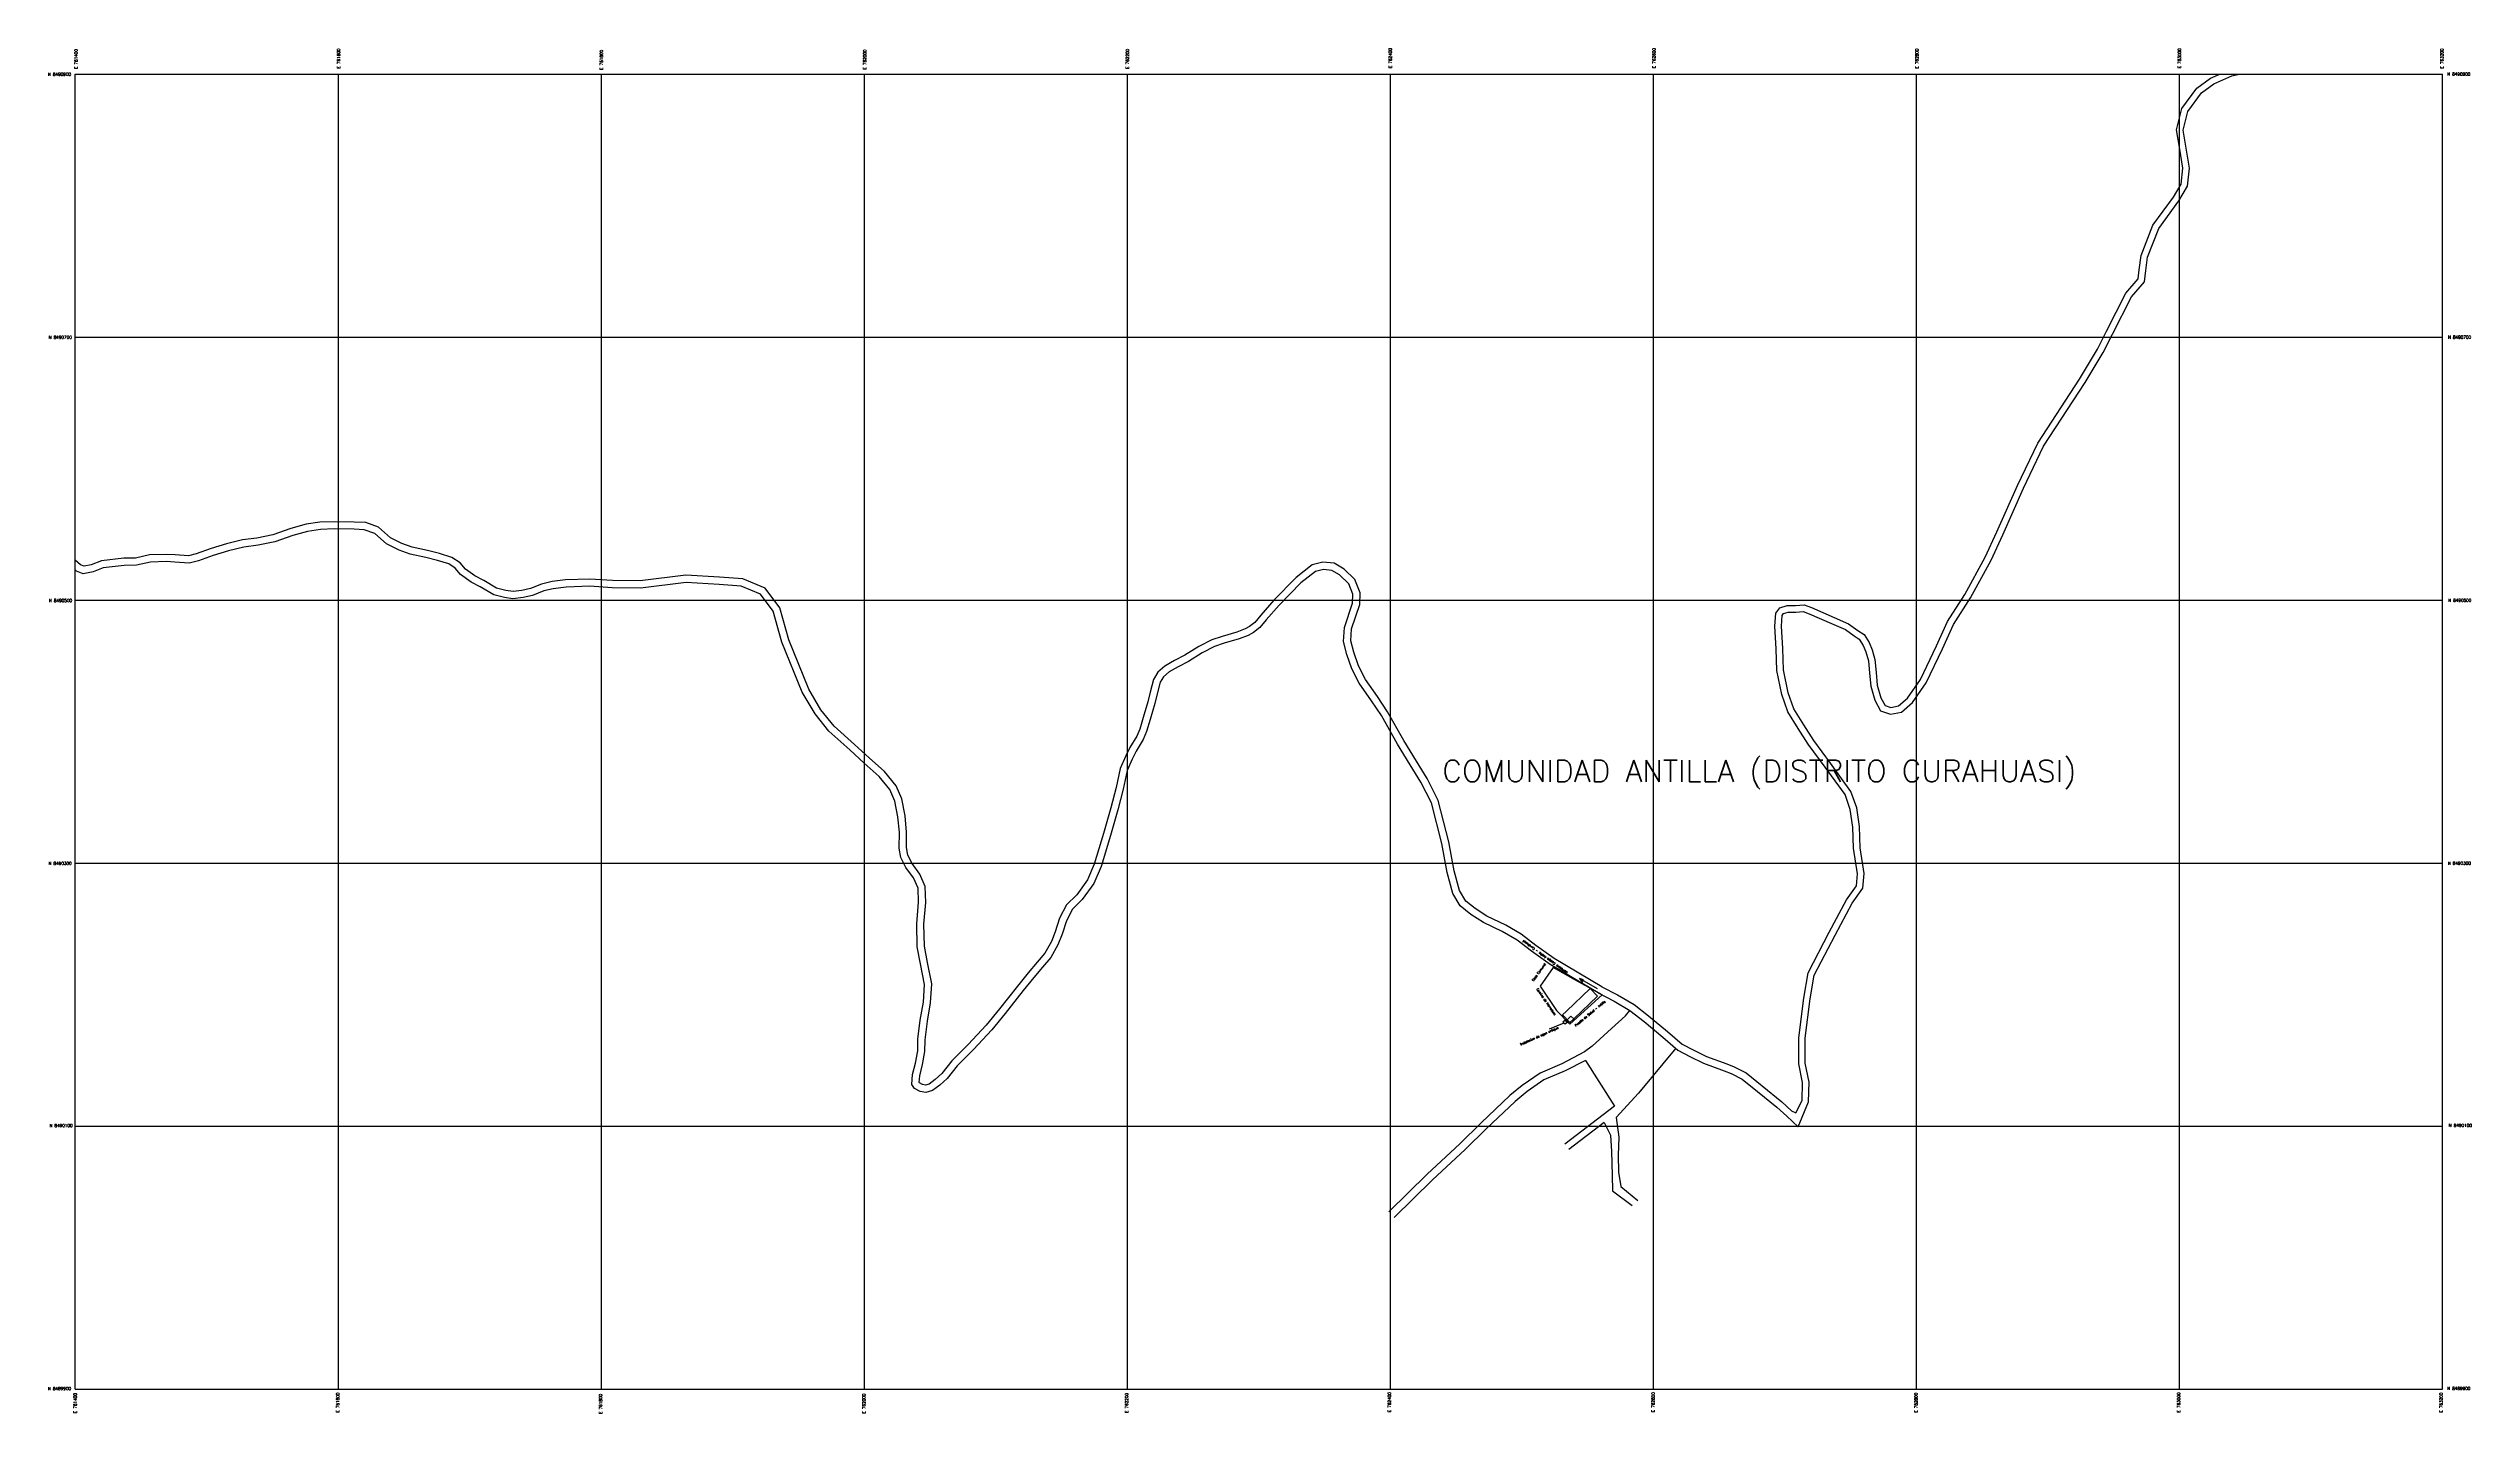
# Model space of a CAD drawing. Header units: metres. Extents: x 716876 to 771322, y 8457381 to 8503619.
# Drawn here: x 761380 to 763222, y 8489881 to 8490919 of the extents above; entities that cross this region are included whole.
import ezdxf

# ---------------------------------------------------------------- set-up
doc = ezdxf.new("R2010")
doc.units = ezdxf.units.M
doc.linetypes.add('CENTER', pattern=[2, 1.25, -0.25, 0.25, -0.25])
for name, color, linetype in [('C-HYDR-CTCH-FPTH', 4, 'Continuous'), ('C-HYDR-CTCH-TEXT', 7, 'Continuous'), ('C-PROP-LINE', 230, 'Continuous'), ('C-RAIL-CANT-VIEW-LEFT', 5, 'Continuous'), ('Dibujo & Figuras', 7, 'Continuous'), ('V-ROAD-CNTR', 1, 'CENTER')]:
    doc.layers.add(name, color=color, linetype=linetype)
doc.styles.get("Standard").update_dxf_attribs({"font": 'simplex.shx'})

msp = doc.modelspace()

# ---------------------------------------------------------------- linework, layer by layer
at = {"layer": 'C-HYDR-CTCH-FPTH', "flags": 128}
for points in [[(762704.99017, 8490111.65803), (762708.20991, 8490110.13687), (762712.9973, 8490119.60347), (762713.39184, 8490133.12798), (762710.403, 8490147.36252), (762710.42256, 8490167.12449), (762714.20619, 8490197.4299), (762717.48939, 8490216.55272), (762733.60861, 8490247.49027), (762746.77573, 8490272.20139), (762754.23567, 8490282.77427), (762755.10966, 8490291.86884), (762752.04258, 8490311.28881), (762751.60654, 8490327.30102), (762749.62431, 8490340.83654), (762745.61931, 8490352.19034), (762730.65412, 8490373.08742), (762717.71504, 8490390.36289), (762709.96314, 8490402.43893), (762702.11678, 8490415.08202), (762697.45772, 8490428.18785), (762693.85632, 8490446.51274), (762693.24042, 8490462.95945), (762692.34592, 8490480.2994), (762692.92651, 8490490.14284), (762695.98786, 8490494.07121), (762701.55193, 8490495.80162), (762707.96708, 8490495.80162), (762714.46334, 8490496.28998), (762720.1543, 8490494.33972), (762737.37746, 8490486.89607), (762748.39204, 8490481.90126), (762755.29428, 8490477.00978), (762760.11936, 8490473.83709), (762763.97361, 8490467.75703), (762766.19675, 8490462.28507), (762768.41322, 8490454.84923), (762769.20277, 8490444.85622), (762770.08105, 8490435.36639), (762772.82897, 8490425.7368), (762776.11455, 8490419.95348), (762780.51981, 8490418.37685), (762786.20314, 8490419.51257), (762793.17742, 8490425.49352), (762803.08663, 8490439.64997), (762815.24618, 8490465.13418), (762823.58345, 8490483.85333), (762836.80924, 8490504.20638), (762852.2162, 8490532.62621), (762860.94848, 8490551.78187), (762876.70275, 8490587.23646), (762892.26667, 8490619.40164), (762923.9708, 8490668.05037), (762937.51289, 8490690.81342), (762944.49814, 8490704.37298), (762959.27156, 8490733.43695), (762968.48234, 8490744.2393), (762969.39545, 8490751.2028), (762970.83047, 8490762.10106), (762979.69443, 8490785.08216), (762995.34231, 8490806.39433), (763001.21074, 8490816.268), (763002.60378, 8490828.3995), (763000.17263, 8490842.82206), (762997.65752, 8490857.4903), (763001.67159, 8490873.76381), (763013.03586, 8490889.31609), (763023.48607, 8490896.84143), (763030.65364, 8490900.00004)], [(762701.25825, 8490107.61788), (762709.8854, 8490099.60461), (762717.96753, 8490118.50988), (762718.407, 8490133.57501), (762715.40351, 8490147.87934), (762715.42225, 8490166.8111), (762719.15348, 8490196.69676), (762722.28496, 8490214.93591), (762738.03215, 8490245.15943), (762751.04139, 8490269.57425), (762759.08584, 8490280.97557), (762760.14742, 8490292.02212), (762757.03191, 8490311.74879), (762756.59663, 8490327.73283), (762754.50115, 8490342.0417), (762750.09816, 8490354.52376), (762734.68811, 8490376.04205), (762721.8252, 8490393.21581), (762714.1914, 8490405.10786), (762706.64816, 8490417.26253), (762702.29262, 8490429.51455), (762698.83813, 8490447.09194), (762698.2356, 8490463.18181), (762697.35352, 8490480.28094), (762697.82627, 8490488.29603), (762698.96871, 8490489.76202), (762702.31148, 8490490.80162), (762708.15476, 8490490.80162), (762713.81399, 8490491.22706), (762718.34929, 8490489.67283), (762735.35301, 8490482.32402), (762745.89136, 8490477.54518), (762752.47439, 8490472.87991), (762756.47278, 8490470.25081), (762759.51029, 8490465.45915), (762761.47386, 8490460.62609), (762763.47042, 8490453.92797), (762764.22095, 8490444.42889), (762765.14523, 8490434.44203), (762768.18542, 8490423.78825), (762772.68336, 8490415.87091), (762780.14019, 8490413.20213), (762788.46533, 8490414.86577), (762796.91157, 8490422.10904), (762807.42067, 8490437.12249), (762819.787, 8490463.0401), (762827.99064, 8490481.45922), (762841.11013, 8490501.64866), (762856.69414, 8490530.39509), (762865.50799, 8490549.72967), (762881.23895, 8490585.13183), (762896.62909, 8490616.93786), (762928.21559, 8490665.4061), (762941.88793, 8490688.38808), (762948.94923, 8490702.09525), (762963.46046, 8490730.64343), (762973.24744, 8490742.12155), (762974.35301, 8490750.55272), (762975.7099, 8490760.85762), (762984.11944, 8490782.6606), (762999.51636, 8490803.63095), (763006.05595, 8490814.63385), (763007.6519, 8490828.53247), (763005.10191, 8490843.66011), (763002.76202, 8490857.30641), (763006.29008, 8490871.60957), (763016.60343, 8490885.72365), (763025.9823, 8490892.4775), (763039.81111, 8490898.57158), (763045.61858, 8490900.00004)], [(762560.74195, 8490206.01093), (762524.4032, 8490227.57742), (762510.55103, 8490237.36872), (762499.39898, 8490245.97199), (762487.62176, 8490252.9207), (762473.37706, 8490259.77543), (762464.30444, 8490265.45354), (762457.27355, 8490271.12298), (762452.46577, 8490279.18711), (762448.40611, 8490294.02441), (762444.34393, 8490316.16401), (762436.31177, 8490347.66555), (762427.99203, 8490364.23715), (762419.77352, 8490377.61658), (762410.08544, 8490393.14766), (762397.83706, 8490415.02627), (762390.07137, 8490426.63136), (762380.93453, 8490439.70107), (762375.62018, 8490449.96927), (762372.12441, 8490460.32762), (762369.85268, 8490469.07171), (762370.41897, 8490478.0354), (762376.66031, 8490496.73369), (762376.96666, 8490505.53906), (762373.00406, 8490515.62624), (762364.71567, 8490523.53364), (762357.27819, 8490527.99758), (762348.6358, 8490528.77204), (762340.52259, 8490526.81582), (762328.29399, 8490517.28302), (762311.26242, 8490500.00827), (762301.3332, 8490488.63024), (762296.79655, 8490483.06156), (762292.88624, 8490479.99313), (762289.3955, 8490478.09787), (762283.12537, 8490475.70262), (762271.98305, 8490472.37511), (762264.1989, 8490469.78936), (762254.17277, 8490464.76843), (762243.65037, 8490458.1), (762235.80896, 8490454.19253), (762228.49762, 8490449.84995), (762223.09454, 8490445.16709), (762219.80483, 8490439.67804), (762217.32301, 8490430.06598), (762215.55958, 8490422.72468), (762211.88646, 8490410.8157), (762209.38353, 8490401.8422), (762207.04209, 8490396.42231), (762201.84644, 8490387.81825), (762198.68742, 8490381.51772), (762194.47335, 8490372.06006), (762191.43221, 8490357.62084), (762187.39891, 8490341.95052), (762181.76207, 8490322.48098), (762174.76316, 8490299.20766), (762169.69533, 8490287.26118), (762161.49291, 8490275.93911), (762153.63578, 8490268.28691), (762148.44885, 8490258.23575), (762145.15751, 8490247.82109), (762142.17643, 8490240.32043), (762137.21739, 8490231.44196), (762131.35655, 8490224.58627), (762124.50242, 8490216.64642), (762116.51209, 8490206.50284), (762102.7518, 8490189.15989), (762092.6904, 8490176.75896), (762078.95963, 8490162.06018), (762066.52176, 8490149.62881), (762058.93876, 8490139.9793), (762053.81022, 8490135.40398), (762049.27688, 8490132.0007), (762046.46964, 8490131.17763), (762044.22799, 8490131.57441), (762041.88447, 8490132.8239), (762041.69725, 8490133.12477), (762042.12586, 8490138.27929), (762044.21233, 8490146.80142), (762045.98734, 8490156.67656), (762046.1864, 8490165.67983), (762047.9089, 8490179.83953), (762050.29226, 8490193.67395), (762051.33908, 8490208.14154), (762048.01291, 8490224.47798), (762045.6066, 8490236.89948), (762045.29117, 8490253.6831), (762046.66456, 8490270.11908), (762046.24116, 8490282.21332), (762042.21756, 8490291.71106), (762036.22086, 8490299.63584), (762033.00988, 8490305.9566), (762031.97768, 8490311.88782), (762032.11025, 8490323.6503), (762030.94985, 8490335.9668), (762028.51529, 8490348.82499), (762024.03979, 8490358.81535), (762015.25177, 8490369.77841), (762003.5092, 8490380.1389), (761992.58415, 8490390.26935), (761977.05593, 8490404.19804), (761966.98087, 8490416.58781), (761957.63744, 8490432.38564), (761942.48468, 8490469.73127), (761935.62516, 8490494.10521), (761924.60409, 8490508.97178), (761907.57821, 8490516.12307), (761889.88081, 8490517.38336), (761864.15593, 8490518.85338), (761829.53847, 8490514.52592), (761808.43091, 8490514.79317), (761791.20117, 8490516.04377), (761772.67871, 8490515.29785), (761762.49534, 8490514.03578), (761754.45238, 8490512.22146), (761745.99537, 8490508.73335), (761739.59902, 8490507.30799), (761732.81386, 8490506.5468), (761727.25941, 8490507.39597), (761720.34029, 8490509.0391), (761710.59275, 8490514.98408), (761703.75419, 8490518.438), (761696.57793, 8490523.44894), (761692.55191, 8490528.35837), (761686.39873, 8490532.4876), (761676.78427, 8490535.33128), (761667.89514, 8490537.7421), (761656.0599, 8490540.20227), (761648.35444, 8490543.06714), (761639.68871, 8490547.40497), (761630.46027, 8490555.45924), (761620.80901, 8490558.88483), (761612.09694, 8490559.371), (761596.68952, 8490559.62158), (761585.87292, 8490559.1868), (761575.46059, 8490557.65984), (761563.77321, 8490554.42888), (761550.20824, 8490549.68464), (761538.01654, 8490547.20334), (761527.06352, 8490545.74211), (761514.94757, 8490542.75371), (761503.21038, 8490539.23704), (761491.90214, 8490535.14351), (761486.11714, 8490533.54697), (761476.03496, 8490534.38753), (761469.10792, 8490534.79847), (761456.39109, 8490534.42929), (761445.81421, 8490531.97532), (761436.89534, 8490531.87119), (761419.81039, 8490529.97361), (761412.10902, 8490526.7355), (761406.6449, 8490525.75025), (761403.85628, 8490526.85874), (761399.99997, 8490530.40584)], [(762558.03446, 8490201.45077), (762521.40761, 8490222.95957), (762507.28254, 8490232.94377), (762496.30994, 8490241.40861), (762485.02725, 8490248.06554), (762470.71755, 8490254.95154), (762461.10794, 8490260.96573), (762453.05405, 8490267.46008), (762447.35832, 8490277.01358), (762443.03893, 8490292.80013), (762438.96809, 8490314.98691), (762431.12937, 8490345.72983), (762423.18234, 8490361.55902), (762415.09697, 8490374.72172), (762405.34996, 8490390.34728), (762393.14461, 8490412.14901), (762385.53154, 8490423.52603), (762376.21771, 8490436.84891), (762370.54297, 8490447.81345), (762366.85045, 8490458.75477), (762364.30815, 8490468.54034), (762364.97509, 8490479.09721), (762371.19131, 8490497.72025), (762371.43032, 8490504.59003), (762368.32889, 8490512.485), (762361.36129, 8490519.13233), (762355.53007, 8490522.63219), (762349.04574, 8490523.21327), (762342.96692, 8490521.74757), (762331.95854, 8490513.16599), (762315.29641, 8490496.26596), (762305.53843, 8490485.08416), (762300.67375, 8490479.11282), (762295.91737, 8490475.38049), (762291.69912, 8490473.09022), (762284.89611, 8490470.49141), (762273.63727, 8490467.1291), (762266.30805, 8490464.69447), (762256.88307, 8490459.97458), (762246.35605, 8490453.30323), (762238.44337, 8490449.36025), (762231.72862, 8490445.37202), (762227.36057, 8490441.58622), (762224.93133, 8490437.53291), (762222.66001, 8490428.73608), (762220.8667, 8490421.27041), (762217.16417, 8490409.26606), (762214.58083, 8490400.0043), (762211.94312, 8490393.8986), (762206.66625, 8490385.16005), (762203.66024, 8490379.16468), (762199.73491, 8490370.35505), (762196.789, 8490356.36799), (762192.70481, 8490340.49995), (762187.03723, 8490320.92421), (762179.94368, 8490297.3362), (762174.51511, 8490284.53933), (762165.66928, 8490272.32914), (762158.11346, 8490264.97039), (762153.55172, 8490256.13071), (762150.34199, 8490245.97431), (762147.15421, 8490237.95359), (762141.75283, 8490228.28316), (762135.52851, 8490221.00229), (762128.74649, 8490213.14597), (762120.82666, 8490203.09188), (762107.04173, 8490185.71789), (762096.84056, 8490173.14468), (762082.91442, 8490158.23676), (762070.64276, 8490145.97151), (762062.96289, 8490136.19875), (762057.29817, 8490131.14508), (762051.78134, 8490127.00347), (762046.78022, 8490125.53716), (762042.41026, 8490126.31066), (762037.99451, 8490128.665), (762036.06524, 8490131.7654), (762036.68066, 8490139.1666), (762038.82938, 8490147.943), (762040.49817, 8490157.22719), (762040.69377, 8490166.07367), (762042.4656, 8490180.63899), (762044.82614, 8490194.34091), (762045.79889, 8490207.78474), (762042.61827, 8490223.40629), (762040.11651, 8490236.32049), (762039.78686, 8490253.86088), (762041.15652, 8490270.25232), (762040.78012, 8490281.00442), (762037.41964, 8490288.93684), (762031.53928, 8490296.70787), (762027.73274, 8490304.20097), (762026.47232, 8490311.44359), (762026.60734, 8490323.42271), (762025.49815, 8490335.19559), (762023.23159, 8490347.1665), (762019.30817, 8490355.92448), (762011.25715, 8490365.96815), (761999.81941, 8490376.05967), (761988.87782, 8490386.20546), (761973.06153, 8490400.39255), (761962.45532, 8490413.43551), (761952.69496, 8490429.93828), (761937.27321, 8490467.94685), (761930.60473, 8490491.64198), (761921.08385, 8490504.48491), (761906.28373, 8490510.70133), (761889.52857, 8490511.89452), (761864.34168, 8490513.33379), (761829.84622, 8490509.02158), (761808.1968, 8490509.2957), (761791.11247, 8490510.53574), (761773.12838, 8490509.8115), (761763.441, 8490508.6109), (761756.11799, 8490506.95898), (761747.6543, 8490503.46812), (761740.50636, 8490501.87527), (761732.70294, 8490500.99986), (761726.20668, 8490501.99301), (761718.22101, 8490503.88941), (761707.91679, 8490510.17392), (761700.92581, 8490513.70482), (761692.80657, 8490519.37421), (761688.8135, 8490524.24347), (761684.0323, 8490527.45199), (761675.28428, 8490530.0394), (761666.6145, 8490532.39073), (761654.53319, 8490534.90205), (761646.15871, 8490538.01567), (761636.60015, 8490542.80043), (761627.63315, 8490550.62652), (761619.71379, 8490553.43739), (761611.89892, 8490553.8735), (761596.7553, 8490554.11978), (761586.38381, 8490553.7029), (761576.59673, 8490552.26763), (761565.41565, 8490549.17664), (761551.67128, 8490544.36965), (761538.9297, 8490541.77644), (761528.08878, 8490540.33016), (761516.39628, 8490537.44621), (761504.93707, 8490534.01282), (761493.57232, 8490529.89884), (761486.63621, 8490527.98461), (761475.64357, 8490528.90108), (761469.02471, 8490529.29373), (761457.0994, 8490528.94753), (761446.47554, 8490526.48267), (761437.23184, 8490526.37474), (761421.20851, 8490524.59507), (761413.68178, 8490521.4304), (761406.07395, 8490520.0586), (761400.88058, 8490522.123), (761399.99997, 8490522.93299)], [(762557.40143, 8490204.30883), (762543.78724, 8490212.18632), (762545.7884, 8490209.61617), (762546.8555, 8490211.29373), (762543.78724, 8490212.18632)], [(762560.74195, 8490206.01093), (762572.72551, 8490199.92721), (762585.22997, 8490192.40987), (762596.28224, 8490183.8275), (762610.73316, 8490171.92887), (762621.74678, 8490162.42703), (762630.04016, 8490157.91539), (762640.22512, 8490153.08457), (762655.81289, 8490147.27923), (762661.27915, 8490145.15276), (762670.36541, 8490140.48393), (762682.58698, 8490130.75863), (762697.50143, 8490118.57542), (762704.99017, 8490111.65803)], [(762558.03446, 8490201.45077), (762570.06034, 8490195.11206), (762582.11543, 8490187.86488), (762592.84689, 8490179.53162), (762607.1883, 8490167.72316), (762618.6005, 8490157.87745), (762627.5456, 8490153.01127), (762638.08284, 8490148.01337), (762653.85599, 8490142.13898), (762659.01924, 8490140.13039), (762667.36711, 8490135.84097), (762679.13478, 8490126.47686), (762693.8924, 8490114.42176), (762701.25825, 8490107.61788)], [(762578.67886, 8490183.82409), (762582.11543, 8490187.86488)], [(762578.67886, 8490183.82409), (762568.16854, 8490174.30703), (762553.34551, 8490160.92048), (762547.65506, 8490156.41423), (762530.3937, 8490147.49268), (762513.81458, 8490140.40224), (762500.19424, 8490131.03275), (762490.83128, 8490123.27133), (762468.95525, 8490102.64096), (762452.64091, 8490086.52343), (762427.81469, 8490063.4328), (762398.63425, 8490034.76969)], [(762531.90762, 8490178.38642), (762520.62754, 8490173.64352)], [(762548.38283, 8490150.03636), (762532.95421, 8490142.06205), (762516.72304, 8490135.12042), (762503.81634, 8490126.24185), (762494.80818, 8490118.77455), (762473.12249, 8490098.32367), (762456.7934, 8490082.19157), (762431.96087, 8490059.09507), (762402.83878, 8490030.48928)], [(762548.38283, 8490150.03636), (762570.381, 8490115.26602)], [(762617.00591, 8490159.25317), (762588.59713, 8490125.11427), (762571.63731, 8490106.62198), (762573.74739, 8490091.7529), (762573.173, 8490077.90521), (762573.46353, 8490065.03346), (762575.10799, 8490054.1378), (762588.17636, 8490043.5589)], [(762570.381, 8490115.26602), (762532.5491, 8490086.22748)], [(762562.3653, 8490102.79086), (762535.59169, 8490082.25978)], [(762562.3653, 8490102.79086), (762567.19818, 8490093.07424), (762568.05833, 8490080.61576), (762568.53397, 8490062.62466), (762568.91086, 8490050.93467), (762583.67759, 8490039.61552)]]:
    msp.add_lwpolyline(points, dxfattribs=at)
at = {"layer": 'C-HYDR-CTCH-FPTH'}
msp.add_lwpolyline([(762532.53956, 8490180.70289), (762534.27247, 8490178.80214), (762532.77407, 8490177.43605), (762531.04116, 8490179.33679)], close=True, dxfattribs=at)
at = {"layer": 'C-PROP-LINE'}
for p, q in [((761399.99997, 8490900.00004), (763199.99997, 8490900.00004)), ((761399.99997, 8489900.00004), (761399.99997, 8490900.00004)), ((761599.99997, 8489900.00004), (761599.99997, 8490900.00004)), ((761799.99997, 8489900.00004), (761799.99997, 8490900.00004)), ((761999.99997, 8489900.00004), (761999.99997, 8490900.00004)), ((762199.99997, 8489900.00004), (762199.99997, 8490900.00004)), ((762399.99997, 8489900.00004), (762399.99997, 8490900.00004)), ((762599.99997, 8489900.00004), (762599.99997, 8490900.00004)), ((762799.99997, 8489900.00004), (762799.99997, 8490900.00004)), ((762999.99997, 8489900.00004), (762999.99997, 8490900.00004)), ((763199.99997, 8489900.00004), (763199.99997, 8490900.00004)), ((761399.99997, 8490700.00004), (763199.99997, 8490700.00004)), ((761399.99997, 8490500.00004), (763199.99997, 8490500.00004)), ((761399.99997, 8490300.00004), (763199.99997, 8490300.00004)), ((761399.99997, 8490100.00004), (763199.99997, 8490100.00004)), ((761399.99997, 8489900.00004), (763199.99997, 8489900.00004))]:
    msp.add_line(p, q, dxfattribs=at)
at = {"layer": 'C-RAIL-CANT-VIEW-LEFT', "flags": 128}
msp.add_lwpolyline([(762513.85853, 8490206.54934), (762526.2892, 8490188.02627), (762536.28673, 8490177.44691), (762560.85158, 8490199.79725), (762540.62285, 8490211.11176), (762523.64745, 8490220.73589)], close=True, dxfattribs=at)
at = {"layer": 'Dibujo & Figuras', "lineweight": 0, "flags": 128}
msp.add_lwpolyline([(762539.319, 8490181.59559), (762557.29519, 8490198.9696), (762551.73551, 8490204.72198), (762533.75931, 8490187.34797), (762530.88312, 8490184.56813), (762536.44281, 8490178.81574), (762539.319, 8490181.59559), (762537.23412, 8490183.75273), (762534.35793, 8490180.97289)], dxfattribs=at)

# ---------------------------------------------------------------- texts
at = {"layer": 'C-HYDR-CTCH-TEXT', "char_height": 2.304, "attachment_point": 5, "rotation": 90}
for s, insert in [('\\A1;E 761400', (761400.50593, 8490911.37111)), ('\\A1;E 761600', (761600.16282, 8490911.75628)), ('\\A1;E 761800', (761799.99997, 8490910.74608)), ('\\A1;E 762000', (762000.25807, 8490910.99796)), ('\\A1;E 762200', (762199.99997, 8490911.47297)), ('\\A1;E 762400', (762399.83303, 8490912.08768)), ('\\A1;E 762600', (762600.33694, 8490912.03137)), ('\\A1;E 762800', (762800.26319, 8490911.69435)), ('\\A1;E 763000', (762999.91804, 8490911.87919)), ('\\A1;E 763200', (763199.47866, 8490911.77259)), ('\\A1;E 761400', (761399.87819, 8489889.3776)), ('\\A1;E 761600', (761599.53509, 8489889.76277)), ('\\A1;E 761800', (761799.37224, 8489888.75257)), ('\\A1;E 762000', (761999.63034, 8489889.00445)), ('\\A1;E 762200', (762199.37224, 8489889.47946)), ('\\A1;E 762400', (762399.20529, 8489890.09417)), ('\\A1;E 762600', (762599.7092, 8489890.03786)), ('\\A1;E 762800', (762799.63546, 8489889.70084)), ('\\A1;E 763000', (762999.2903, 8489889.88569)), ('\\A1;E 763200', (763198.85092, 8489889.77908))]:
    msp.add_mtext(s, dxfattribs=dict(at, insert=insert))
at = {"layer": 'C-HYDR-CTCH-TEXT', "char_height": 2.304, "attachment_point": 5}
for s, insert in [('\\A1;N 8490900', (761387.96675, 8490899.86472)), ('\\A1;N 8490900', (763212.31905, 8490899.96761)), ('\\A1;N 8490700', (761388.54891, 8490699.81304)), ('\\A1;N 8490700', (763212.90121, 8490699.91593)), ('\\A1;N 8490500', (761388.73941, 8490499.6987)), ('\\A1;N 8490500', (763213.09171, 8490499.80159)), ('\\A1;N 8490300', (761388.41474, 8490299.80874)), ('\\A1;N 8490300', (763212.76704, 8490299.91163)), ('\\A1;N 8490100', (761389.16586, 8490100.46301)), ('\\A1;N 8490100', (763213.51815, 8490100.5659)), ('\\A1;N 8489900', (761387.97024, 8489900.46688)), ('\\A1;N 8489900', (763212.32254, 8489900.56977))]:
    msp.add_mtext(s, dxfattribs=dict(at, insert=insert))
at = {"layer": 'V-ROAD-CNTR', "color": 0}
msp.add_text('COMUNIDAD ANTILLA (DISTRITO CURAHUASI)', height=16.6666667, dxfattribs=at).set_placement((762439.38795, 8490361.75114))
for s, rotation, p in [('carretera Ccolpa Antilla - Curahuasi ', 143.94693033, (762534.80155, 8490217.08837)), ('Casa Comunal', 54.36680665, (762508.78303, 8490209.96862)), ('Camino de Herradura', 304.41379709, (762510.95865, 8490204.14639)), ('Puesto de Salud - Antilla', 39.43972989, (762540.98514, 8490175.71202, 3008)), ('instalacion de agua antigua', 24.29838583, (762499.14342, 8490161.3285))]:
    msp.add_text(s, height=1.6666667, rotation=rotation, dxfattribs=at).set_placement(p)

doc.saveas('drawing.dxf')
